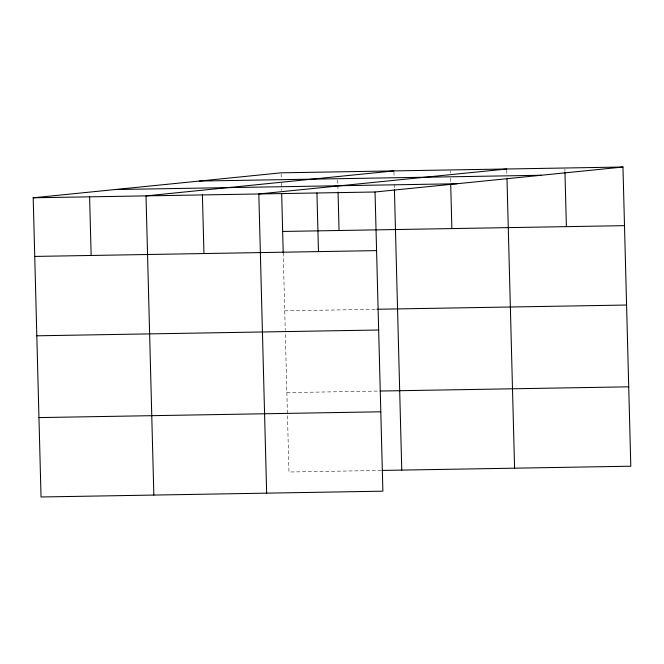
<?xml version="1.0" encoding="UTF-8"?>
<svg xmlns="http://www.w3.org/2000/svg" width="664" height="664" viewBox="0 0 664 664"><rect width="100%" height="100%" fill="white"/><g stroke="black" fill="none" stroke-linecap="round" stroke-linejoin="round"><path stroke-width="0.5" stroke-dasharray="3.32 2.49" d="M284.731 310.835L376.007 309.283M286.873 392.623L379.169 391.054M381.252 470.444L288.956 472.004L285.271 331.286M564.881 169.038L564.931 171.096M506.765 170.025L506.873 174.134M450.358 170.98L450.416 173.038M450.549 178.176L450.657 182.293M393.951 171.934L394.092 177.081M394.275 184.277L394.383 188.393M337.735 180.093L337.843 184.21M337.876 185.239L338.034 191.406M281.146 173.852L281.254 177.969M281.387 183.106L281.577 190.311M283.213 252.826L285.238 330.257"/><path stroke-width="1" d="M622.965 167.021L375.044 191.996L382.879 491.177L41.035 496.979L33.2 197.789L281.121 172.823L622.965 167.021L630.8 466.211L382.273 470.427M393.926 170.905L146.014 195.88L153.84 495.062M506.74 168.996L258.819 193.963L266.654 493.153M199.308 181.065L541.152 175.263M115.013 189.547L456.857 183.754M33.2 197.789L375.044 191.996M282.656 231.454L624.5 225.652M34.736 256.42L376.579 250.618M377.027 309.266L626.584 305.033M36.81 335.801L378.663 330.008M380.198 391.038L628.725 386.822M38.952 417.59L380.804 411.796M564.956 172.125L566.384 226.64M506.981 178.251L514.575 468.178M450.707 184.351L451.869 228.582M394.416 189.423L401.762 470.095M338.059 192.435L339.055 230.491M316.935 192.975L318.471 251.606M281.661 193.39L283.213 252.826M202.412 194.917L203.948 253.548M89.607 196.834L91.142 255.466"/></g></svg>
